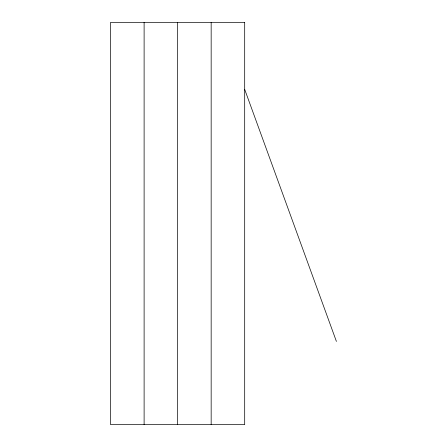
<?xml version="1.0" encoding="UTF-8"?>
<svg xmlns="http://www.w3.org/2000/svg" width="447" height="447" viewBox="0 0 447 447"><rect width="100%" height="100%" fill="white"/><g stroke="black" fill="none" stroke-linecap="round" stroke-linejoin="round"><path stroke-width="0.67" d="M244.688 89.4L336.412 341.424M211.163 22.35L211.163 424.65M177.638 22.35L177.638 424.65M144.113 22.35L144.113 424.65M244.688 22.35L110.588 22.35L110.588 424.65L244.688 424.65L244.688 22.35"/></g></svg>
